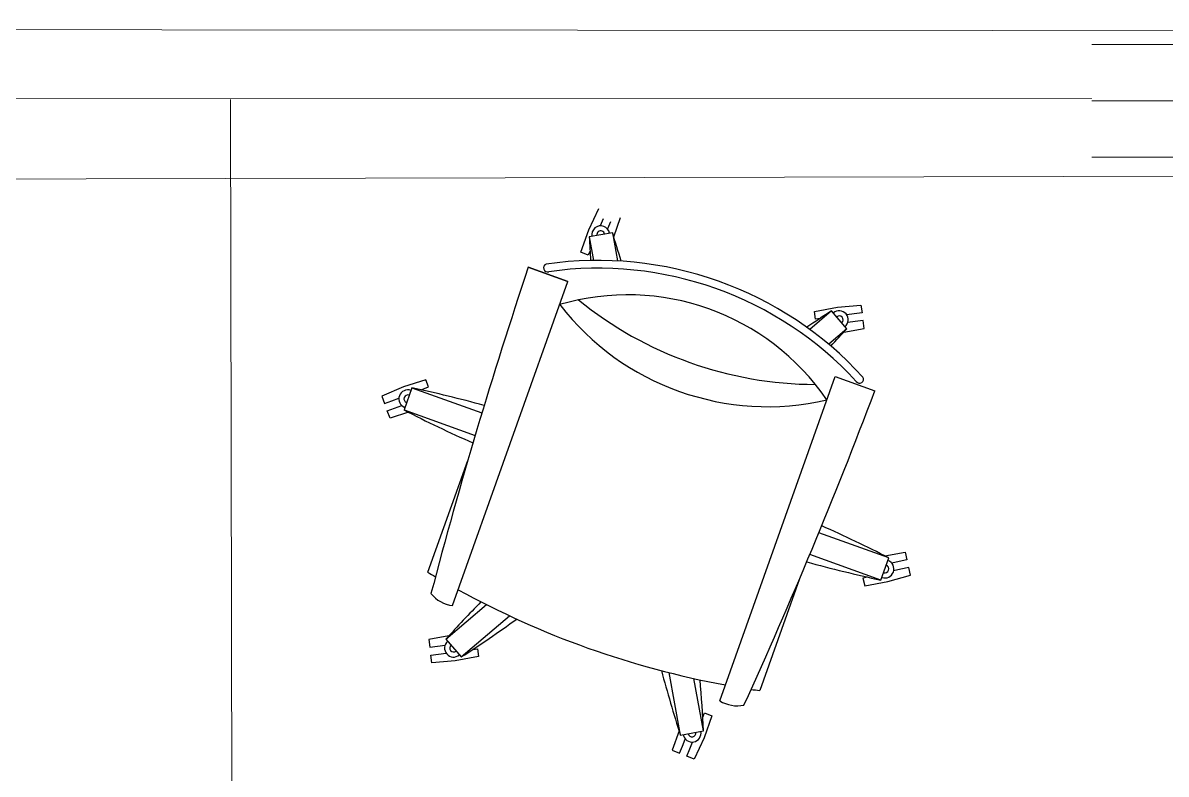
# Model space of a CAD drawing. Header units: inches. Extents: x 164.3 to 247.9, y 15.6 to 56.7.
# Drawn here: x 237.128 to 238.332, y 55.876 to 56.667 of the extents above; entities that cross this region are included whole.
import ezdxf

# ---------------------------------------------------------------- set-up
doc = ezdxf.new("R2010")
doc.units = ezdxf.units.IN
doc.header["$MEASUREMENT"] = 0
doc.set_wipeout_variables(frame=1)
doc.layers.get('0').update_dxf_attribs({"lineweight": 0})
for name, color, linetype, lineweight in [('WALL 1 100', 250, 'Continuous', 9), ('окно', 7, 'Continuous', 9), ('провода', 1, 'Continuous', 5)]:
    doc.layers.add(name, color=color, linetype=linetype, lineweight=lineweight)

# ---------------------------------------------------------------- blocks, each defined once
blk = doc.blocks.new('*U37')
blk.add_wipeout([(-69.25, 69.81), (69.25, 69.81), (69.25, -5), (-69.25, -5)]).dxf.layer = 'окно'
at = {"layer": 'окно'}
for p, q in [((-69.25, 64.81), (69.25, 64.81)), ((-69.25, 32.41), (69.25, 32.41)), ((-69.25, 0), (69.25, 0))]:
    blk.add_line(p, q, dxfattribs=at)

msp = doc.modelspace()

# ---------------------------------------------------------------- linework, layer by layer
at = {"color": 7, "linetype": 'ByBlock', "lineweight": -2}
for p, q in [((237.724, 56.4491), (237.7345, 56.4715)), ((237.7502, 56.4417), (237.7574, 56.4621)), ((237.739, 56.4607), (237.736, 56.4534)), ((237.7467, 56.4576), (237.7437, 56.4502)), ((237.7158, 56.4257), (237.724, 56.4491)), ((237.7488, 56.4461), (237.7245, 56.4417)), ((237.7245, 56.4417), (237.729, 56.417)), ((237.7488, 56.4461), (237.7542, 56.4165)), ((237.7253, 56.4271), (237.7234, 56.4226)), ((237.7234, 56.4226), (237.7158, 56.4257)), ((237.7021, 56.3949), (237.6603, 56.4098)), ((237.6603, 56.4098), (237.7021, 56.3949)), ((237.5805, 56.0538), (237.7021, 56.3949)), ((237.9615, 56.3634), (237.9858, 56.3679)), ((237.9858, 56.3679), (238.0105, 56.37)), ((238.0105, 56.37), (238.0116, 56.3619)), ((237.9796, 56.3639), (237.9566, 56.3443)), ((237.9626, 56.3552), (237.9615, 56.3634)), ((237.9674, 56.3558), (237.9626, 56.3552)), ((237.9956, 56.345), (237.9796, 56.3639)), ((238.0034, 56.3608), (237.9955, 56.3597)), ((238.0116, 56.3619), (238.0034, 56.3608)), ((238.0127, 56.3537), (238.0045, 56.3526)), ((238.0138, 56.3455), (238.0127, 56.3537)), ((237.9956, 56.345), (237.9765, 56.3288)), ((237.9925, 56.3416), (238.0138, 56.3455)), ((238.0045, 56.3526), (237.9966, 56.3515)), ((237.8618, 55.9536), (237.9834, 56.2947)), ((237.9834, 56.2947), (238.0251, 56.2798)), ((237.5289, 56.284), (237.5061, 56.2742)), ((237.5525, 56.2915), (237.5289, 56.284)), ((237.5378, 56.2829), (237.5295, 56.2596)), ((237.5378, 56.2829), (237.6115, 56.2566)), ((237.5476, 56.2809), (237.5553, 56.2838)), ((237.5553, 56.2838), (237.5525, 56.2915)), ((237.5061, 56.2742), (237.509, 56.2665)), ((237.5167, 56.2693), (237.5242, 56.2721)), ((237.5474, 56.2808), (237.5476, 56.2809)), ((237.509, 56.2665), (237.5167, 56.2693)), ((237.5119, 56.2587), (237.5196, 56.2616)), ((237.5148, 56.251), (237.5119, 56.2587)), ((237.5196, 56.2616), (237.5271, 56.2644)), ((237.5295, 56.2596), (237.6044, 56.2329)), ((237.5342, 56.2572), (237.5148, 56.251)), ((237.5547, 56.0888), (237.5966, 56.2065)), ((238.0398, 56.104), (237.9661, 56.1303)), ((238.0315, 56.0807), (237.9566, 56.1074)), ((238.0315, 56.0807), (238.0398, 56.104)), ((238.0356, 56.1061), (238.057, 56.1099)), ((238.0588, 56.1019), (238.0508, 56.1001)), ((238.057, 56.1099), (238.0588, 56.1019)), ((238.0508, 56.1001), (238.043, 56.0983)), ((238.0526, 56.092), (238.0449, 56.0902)), ((238.0607, 56.0939), (238.0526, 56.092)), ((238.0625, 56.0859), (238.0607, 56.0939)), ((237.9459, 56.0821), (237.904, 55.9643)), ((238.0172, 56.0838), (238.0125, 56.0828)), ((238.0125, 56.0828), (238.0144, 56.0747)), ((238.0144, 56.0747), (238.0387, 56.0791)), ((238.0387, 56.0791), (238.0625, 56.0859)), ((237.5736, 56.0186), (237.6163, 56.0549)), ((237.5897, 55.9997), (237.6406, 56.0431)), ((237.5768, 56.022), (237.5555, 56.018)), ((237.5555, 56.018), (237.5566, 56.0099)), ((237.5736, 56.0186), (237.5897, 55.9997)), ((237.5566, 56.0099), (237.5648, 56.011)), ((237.5648, 56.011), (237.5727, 56.0121)), ((237.6019, 56.0077), (237.6067, 56.0084)), ((237.6067, 56.0084), (237.6078, 56.0002)), ((237.5577, 56.0017), (237.5659, 56.0028)), ((237.5588, 55.9936), (237.5577, 56.0017)), ((237.5835, 55.9957), (237.5588, 55.9936)), ((237.5659, 56.0028), (237.5738, 56.0039)), ((237.6078, 56.0002), (237.5835, 55.9957)), ((237.8205, 55.9174), (237.8085, 55.9833)), ((237.8448, 55.9219), (237.8347, 55.977)), ((237.844, 55.9365), (237.8458, 55.941)), ((237.8535, 55.9379), (237.8453, 55.9145)), ((237.8458, 55.941), (237.8535, 55.9379)), ((237.8191, 55.9219), (237.8119, 55.9015)), ((237.8205, 55.9174), (237.8448, 55.9219)), ((237.8226, 55.906), (237.8256, 55.9133)), ((237.8303, 55.9029), (237.8333, 55.9102)), ((237.8453, 55.9145), (237.8348, 55.8921)), ((237.8119, 55.9015), (237.8195, 55.8984)), ((237.8195, 55.8984), (237.8226, 55.906)), ((237.8271, 55.8952), (237.8303, 55.9029)), ((237.8348, 55.8921), (237.8271, 55.8952))]:
    msp.add_line(p, q, dxfattribs=at)
for centre, radius, start, end in [((237.7366, 56.4439), 0.00947, 10.3839, 190.3839), ((239.1983, 56.5173), 1.4758, 182.9361, 183.8993), ((237.7366, 56.4439), 0.00412, 10.3839, 190.3839), ((236.3439, 55.9942), 1.4758, 16.6158, 17.8317), ((237.7338, 56.0392), 0.3778, 42.4526, 98.3153), ((242.7122, 54.7151), 5.3285, 161.4557, 165.3098), ((237.6806, 56.4091), 0.00418, 109.073, 287.4568), ((237.7338, 56.0392), 0.3696, 42.6767, 98.0911), ((237.765, 56.1268), 0.254, 34.3751, 106.3927), ((237.9124, 56.5401), 0.277, 217.7661, 283.0017), ((237.9643, 56.6858), 0.3993, 231.0228, 269.745), ((238.782, 55.1253), 1.4758, 122.9361, 124.1521), ((237.9876, 56.3545), 0.00947, 310.3839, 130.3839), ((237.9876, 56.3545), 0.00412, 310.3839, 130.3839), ((236.9018, 57.3358), 1.4758, 316.8686, 317.8317), ((238.009, 56.292), 0.00418, 213.311, 31.6948), ((237.2267, 54.8403), 1.4758, 74.7909, 77.8317), ((237.5336, 56.2713), 0.00947, 70.3839, 250.3839), ((237.5336, 56.2713), 0.00412, 70.3839, 250.3839), ((233.0402, 58.1622), 5.3285, 335.458, 339.3121), ((238.2009, 57.5738), 1.4758, 242.9361, 246.0589), ((237.3684, 54.7898), 1.4758, 62.9361, 65.9769), ((238.0357, 56.0923), 0.00947, 250.3839, 70.3839), ((238.3426, 57.5233), 1.4758, 254.709, 257.8317), ((238.0357, 56.0923), 0.00412, 250.3839, 70.3839), ((238.0387, 56.8947), 0.9401, 239.0099, 239.5666), ((237.5851, 56.0887), 0.0352, 219.3795, 262.5457), ((238.0387, 56.8947), 0.9401, 241.2437, 259.5242), ((238.6675, 55.0278), 1.4758, 135.7409, 137.8317), ((236.7873, 57.2383), 1.4758, 302.9361, 305.6836), ((237.5817, 56.0091), 0.00947, 130.3839, 310.3839), ((237.5817, 56.0091), 0.00412, 130.3839, 310.3839), ((239.2254, 56.3694), 1.4758, 195.0843, 197.8317), ((236.371, 55.8463), 1.4758, 2.9361, 5.027), ((238.0387, 56.8947), 0.9401, 261.2012, 261.758), ((237.8804, 55.9835), 0.0352, 238.2222, 281.3884), ((237.8327, 55.9197), 0.00947, 190.3839, 10.3839), ((237.8327, 55.9197), 0.00412, 190.3839, 10.3839)]:
    msp.add_arc(centre, radius, start, end, dxfattribs=at)
at = {"layer": 'WALL 1 100', "color": 0}
msp.add_lwpolyline([(246.8969, 56.652), (228.0896, 56.6669)], dxfattribs=at)
at = {"layer": 'провода', "color": 1}
for p, q in [((246.8256, 56.5855), (233.8772, 56.5878)), ((237.3488, 55.5319), (237.3469, 56.5863))]:
    msp.add_line(p, q, dxfattribs=at)

# ---------------------------------------------------------------- next in the draw order: block references
at = {"layer": 'провода', "color": 7, "linetype": 'ByBlock', "lineweight": 0, "xscale": 0.001829008097725925, "yscale": 0.001829008097725925, "zscale": 0.001829008097725925, "rotation": 180}
msp.add_blockref('*U37', (238.3803, 56.6442), dxfattribs=at)

# ---------------------------------------------------------------- next in the draw order: linework, layer by layer
at = {"layer": 'WALL 1 100', "color": 0}
msp.add_lwpolyline([(233.9612, 56.4952), (246.7485, 56.5257)], dxfattribs=at)

doc.saveas('drawing.dxf')
